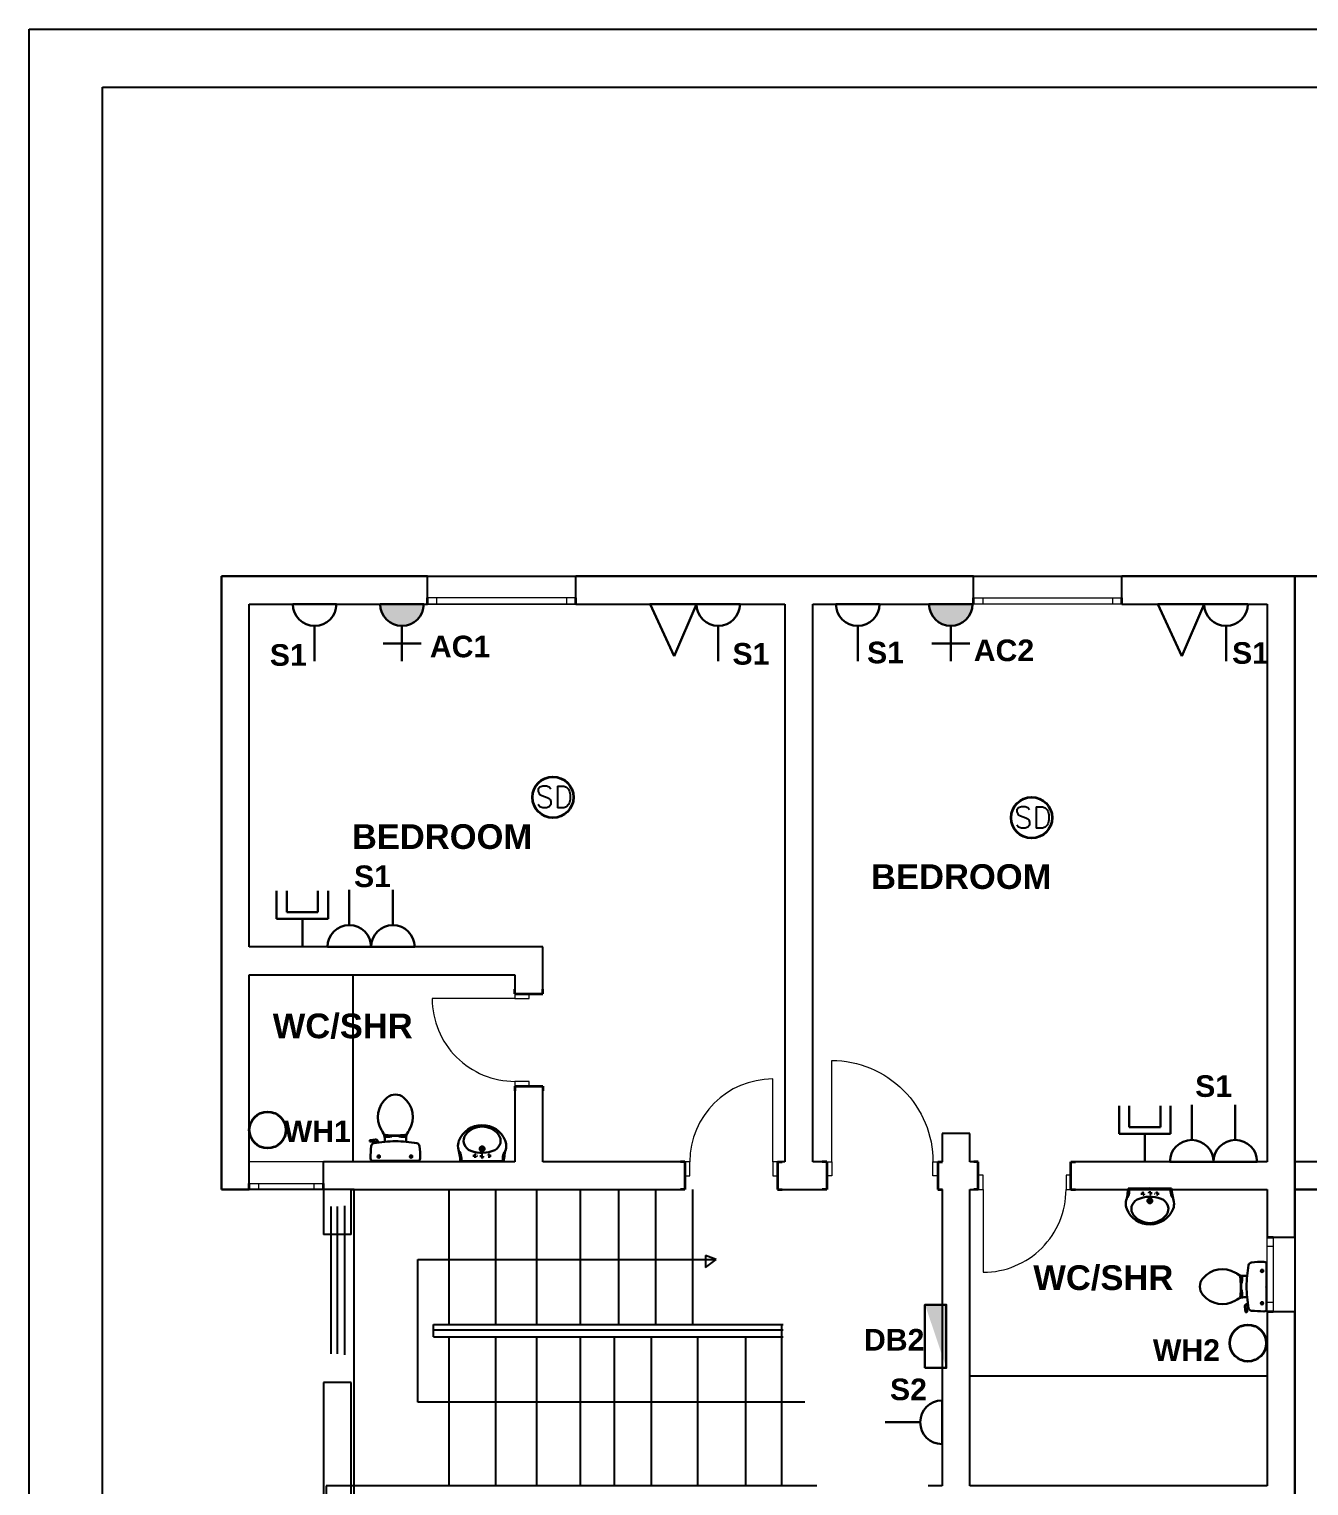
# Model space of a CAD drawing. Header units: inches. Extents: x 23 to 2032867, y 13 to 664695.
# Drawn here: x 330624 to 340981, y 299556 to 311352 of the extents above; entities that cross this region are included whole.
import ezdxf
from ezdxf.enums import TextEntityAlignment as Align

# ---------------------------------------------------------------- set-up
doc = ezdxf.new("R2010")
doc.units = ezdxf.units.IN
doc.header["$MEASUREMENT"] = 0
for name, pattern in [('DASHDOT', [1, 0.5, -0.25, 0, -0.25]), ('DASHED1', [1, 0.3, -0.4, 0.3]), ('Hidden Line', [391.222223, 282.222223, -109])]:
    doc.linetypes.add(name, pattern=pattern)
for name, color, linetype, lineweight, true_color in [('2D Drafting - General_Pen_No__62', 7, 'Continuous', 20, 0xaaaaaa), ('2D Drafting - General_Pen_No__82', 7, 'Continuous', 20, 0xaaaaaa), ('Annotation - Text_Pen_No__86', 7, 'Continuous', 20, 0x5555ff), ('ARCHICAD Doors_Pen_No__23', 7, 'Continuous', 20, 0xff6600), ('ARCHICAD Doors_Pen_No__3', 7, 'Continuous', 18, 0xff6600), ('ARCHICAD Windows_Pen_No__23', 7, 'Continuous', 20, 0xff6600), ('ARCHICAD Windows_Pen_No__3', 7, 'Continuous', 18, 0xff6600), ('Structural - Bearing_Pen_No__89', 7, 'Continuous', 20, 0x71cebe)]:
    doc.layers.add(name, color=color, linetype=linetype, lineweight=lineweight, true_color=true_color)
for name, color, linetype, lineweight in [('ARCHICAD Doors_Pen_No__27', 7, 'Continuous', 35), ('ARCHICAD Windows_Pen_No__27', 7, 'Continuous', 35), ('Building', 8, 'Continuous', 18), ('Structural - Bearing_Pen_No__27', 7, 'Continuous', 35), ('watersupply', 4, 'DASHDOT', 25)]:
    doc.layers.add(name, color=color, linetype=linetype, lineweight=lineweight)
for name, color, linetype in [('E-inst.', 3, 'Continuous'), ('E-installation', 3, 'Continuous'), ('E-power', 1, 'Continuous'), ('LIAB', 8, 'Continuous'), ('PLOTYR', 15, 'Continuous'), ('smoke detector', 6, 'Continuous')]:
    doc.layers.add(name, color=color, linetype=linetype)
doc.styles.add('GENERATED_STYLE_2', font='arialbd.ttf')
doc.styles.add('NEW', font='swisseb.ttf', dxfattribs={"width": 0.75})
doc.styles.add('RomanS', font='romans.shx')

msp = doc.modelspace()

# ---------------------------------------------------------------- hatches: boundary and pattern name
at = {"layer": 'E-power', "linetype": 'Continuous', "lineweight": 30}
h = msp.add_hatch(color=1, dxfattribs=at)
h.dxf.hatch_style = 1
h.paths.add_polyline_path([(333465.241, 306696.26, 0.999795339), (333817.789, 306696.188)])
h = msp.add_hatch(color=1, dxfattribs=at)
h.dxf.hatch_style = 1
h.paths.add_polyline_path([(337906.36, 306696.296, 0.999795339), (338258.909, 306696.224)])
h = msp.add_hatch(color=1, dxfattribs=at)
h.dxf.hatch_style = 1
h.paths.add_polyline_path([(338045.757, 300514.187), (337875.048, 301021.819), (338045.757, 301021.819)])

# ---------------------------------------------------------------- linework, layer by layer
at = {"layer": '2D Drafting - General_Pen_No__62', "color": 8, "linetype": 'Continuous', "lineweight": 25}
for p, q in [((333769.54, 300234.32), (333769.54, 301388.638)), ((333769.54, 301388.638), (336183.449, 301388.638)), ((336183.449, 301388.638), (336098.775, 301422.145)), ((336098.775, 301422.145), (336098.775, 301323.071)), ((336098.775, 301323.071), (336183.449, 301388.638)), ((336902.525, 300234.32), (333769.54, 300234.32))]:
    msp.add_line(p, q, dxfattribs=at)
at = {"layer": '2D Drafting - General_Pen_No__82', "color": 8, "linetype": 'Continuous', "lineweight": 25}
for p, q in [((334023.975, 300866.501), (334023.975, 301955.712)), ((334023.975, 300866.501), (334023.975, 301955.712)), ((334399.879, 300866.501), (334399.879, 301955.712)), ((334399.879, 300866.501), (334399.879, 301955.712)), ((334732.893, 300866.501), (334732.893, 301955.712)), ((334732.893, 300866.501), (334732.893, 301955.712)), ((335085.046, 300866.501), (335085.046, 301955.712)), ((335085.046, 300866.501), (335085.046, 301955.712)), ((335395.566, 300866.501), (335395.566, 301955.712)), ((335395.566, 300866.501), (335395.566, 301955.712)), ((335695.566, 300866.501), (335695.566, 301955.712)), ((335695.566, 300866.501), (335695.566, 301955.712)), ((335995.566, 300866.501), (335995.566, 301955.712)), ((335995.566, 300866.501), (335995.566, 301955.712)), ((333065.71, 301818.663), (333065.71, 300626.09)), ((333065.71, 301818.663), (333065.71, 300626.09)), ((333116.164, 301818.663), (333116.164, 300626.09)), ((333116.164, 301818.663), (333116.164, 300626.09)), ((333177.426, 301824.599), (333177.426, 300617.538)), ((333177.426, 301824.599), (333177.426, 300617.538)), ((333897.831, 300862.95), (336726.48, 300862.95)), ((333897.831, 300762.577), (333897.831, 300862.95)), ((333897.831, 300862.95), (336726.48, 300862.95)), ((333897.831, 300762.577), (333897.831, 300862.95)), ((333897.831, 300818.339), (336725.602, 300818.339)), ((333897.831, 300818.339), (336725.602, 300818.339)), ((336714.2, 300866.501), (336714.2, 299555.858)), ((336714.2, 300866.501), (336714.2, 299555.858)), ((333897.831, 300762.577), (336726.48, 300762.577)), ((333897.831, 300762.577), (336726.48, 300762.577)), ((334023.975, 299555.858), (334023.975, 300766.128)), ((334023.975, 299555.858), (334023.975, 300766.128)), ((334399.879, 299555.858), (334399.879, 300766.128)), ((334399.879, 299555.858), (334399.879, 300766.128)), ((334732.893, 299555.858), (334732.893, 300766.128)), ((334732.893, 299555.858), (334732.893, 300766.128)), ((335085.046, 299555.858), (335085.046, 300766.128)), ((335085.046, 299555.858), (335085.046, 300766.128)), ((335361.891, 299555.858), (335361.891, 300766.128)), ((335361.891, 299555.858), (335361.891, 300766.128)), ((335661.891, 299555.858), (335661.891, 300766.128)), ((335661.891, 299555.858), (335661.891, 300766.128)), ((336035.683, 299555.858), (336035.683, 300766.128)), ((336035.683, 299555.858), (336035.683, 300766.128)), ((336424.466, 299555.858), (336424.466, 300766.128)), ((336424.466, 299555.858), (336424.466, 300766.128))]:
    msp.add_line(p, q, dxfattribs=at)
at = {"layer": 'ARCHICAD Doors_Pen_No__23', "color": 8, "linetype": 'Continuous'}
for p, q in [((334556.065, 303541.4), (334556.065, 303501.4)), ((334671.065, 303541.4), (334556.065, 303541.4)), ((334671.065, 303501.4), (334671.065, 303541.4)), ((334556.065, 303501.4), (334671.065, 303501.4)), ((334671.065, 302831.4), (334556.065, 302831.4)), ((334556.065, 302831.4), (334556.065, 302791.4)), ((334671.065, 302791.4), (334671.065, 302831.4)), ((334556.065, 302791.4), (334671.065, 302791.4)), ((335971.608, 302180.502), (335931.608, 302180.502)), ((335931.608, 302180.502), (335931.608, 302065.502)), ((335971.608, 302065.502), (335971.608, 302180.502)), ((336681.608, 302180.502), (336641.608, 302180.502)), ((336641.608, 302180.502), (336641.608, 302065.502)), ((336681.608, 302065.502), (336681.608, 302180.502)), ((337078.89, 302180.502), (337118.89, 302180.502)), ((337078.89, 302065.502), (337078.89, 302180.502)), ((337118.89, 302180.502), (337118.89, 302065.502)), ((337938.89, 302065.502), (337938.89, 302180.502)), ((337938.89, 302180.502), (337978.89, 302180.502)), ((337978.89, 302180.502), (337978.89, 302065.502)), ((335931.608, 302065.502), (335971.608, 302065.502)), ((336641.608, 302065.502), (336681.608, 302065.502)), ((337118.89, 302065.502), (337078.89, 302065.502)), ((337978.89, 302065.502), (337938.89, 302065.502)), ((338345.647, 302070.502), (338305.647, 302070.502)), ((338305.647, 302070.502), (338305.647, 301955.502)), ((338345.647, 301955.502), (338345.647, 302070.502)), ((339055.647, 302070.502), (339015.647, 302070.502)), ((339015.647, 302070.502), (339015.647, 301955.502)), ((339055.647, 301955.502), (339055.647, 302070.502)), ((338305.647, 301955.502), (338345.647, 301955.502)), ((339015.647, 301955.502), (339055.647, 301955.502))]:
    msp.add_line(p, q, dxfattribs=at)
at = {"layer": 'ARCHICAD Doors_Pen_No__27', "color": 8, "linetype": 'Continuous'}
for p, q in [((334556.065, 303541.4), (334556.065, 303578.4)), ((334556.065, 303541.4), (334671.065, 303541.4)), ((334671.065, 303541.4), (334781.065, 303541.4)), ((334781.065, 303541.4), (334781.065, 303578.4)), ((334556.065, 302791.4), (334671.065, 302791.4)), ((334556.065, 302791.4), (334556.065, 302754.4)), ((334671.065, 302791.4), (334781.065, 302791.4)), ((334781.065, 302791.4), (334781.065, 302754.4)), ((335931.608, 302180.502), (335894.608, 302180.502)), ((335931.608, 302180.502), (335931.608, 302065.502)), ((336681.608, 302180.502), (336681.608, 302065.502)), ((336681.608, 302180.502), (336718.608, 302180.502)), ((337078.89, 302180.502), (337041.89, 302180.502)), ((337078.89, 302180.502), (337078.89, 302065.502)), ((337978.89, 302180.502), (337978.89, 302065.502)), ((337978.89, 302180.502), (338015.89, 302180.502)), ((338305.647, 302180.502), (338268.647, 302180.502)), ((338305.647, 302070.502), (338305.647, 302180.502)), ((339055.647, 302070.502), (339055.647, 302180.502)), ((339055.647, 302180.502), (339092.647, 302180.502)), ((335931.608, 302065.502), (335931.608, 301955.502)), ((336681.608, 302065.502), (336681.608, 301955.502)), ((337078.89, 302065.502), (337078.89, 301955.502)), ((337978.89, 302065.502), (337978.89, 301955.502)), ((338305.647, 301955.502), (338305.647, 302070.502)), ((339055.647, 301955.502), (339055.647, 302070.502)), ((335931.608, 301955.502), (335894.608, 301955.502)), ((336681.608, 301955.502), (336718.608, 301955.502)), ((337078.89, 301955.502), (337041.89, 301955.502)), ((337978.89, 301955.502), (338015.89, 301955.502)), ((338305.647, 301955.502), (338268.647, 301955.502)), ((339055.647, 301955.502), (339092.647, 301955.502))]:
    msp.add_line(p, q, dxfattribs=at)
at = {"layer": 'ARCHICAD Doors_Pen_No__3', "color": 8, "linetype": 'Continuous'}
for p, q in [((334556.065, 303501.4), (333886.065, 303501.4)), ((337118.89, 302180.502), (337118.89, 303000.502)), ((336641.608, 302180.502), (336641.608, 302850.502)), ((338345.647, 301955.502), (338345.647, 301285.502))]:
    msp.add_line(p, q, dxfattribs=at)
for centre, major_axis, start_param, end_param in [((334556.065, 303501.4), (473.762, 473.762), 2.35619449, 3.926990817), ((336641.608, 302180.502), (-473.762, 473.762), -0.785398163, 0.785398163), ((338345.647, 301955.502), (-473.762, 473.762), 2.35619449, 3.926990817)]:
    msp.add_ellipse(centre, major_axis=major_axis, ratio=1, start_param=start_param, end_param=end_param, dxfattribs=at)
at = {"layer": 'ARCHICAD Doors_Pen_No__3', "color": 8, "linetype": 'Continuous', "extrusion": (0, 0, -1)}
msp.add_ellipse((337118.89, 302180.502), major_axis=(-579.828, 579.828), ratio=1, start_param=0.785398163, end_param=2.35619449, dxfattribs=at)
at = {"layer": 'ARCHICAD Windows_Pen_No__23', "color": 8, "linetype": 'Continuous'}
for p, q in [((333923.047, 306746.26), (333848.047, 306746.26)), ((333848.047, 306696.26), (333923.047, 306696.26)), ((333923.047, 306696.26), (333923.047, 306746.26)), ((335048.047, 306746.26), (334973.047, 306746.26)), ((334973.047, 306746.26), (334973.047, 306696.26)), ((334973.047, 306696.26), (335048.047, 306696.26)), ((338268.009, 306746.26), (338343.009, 306746.26)), ((338343.009, 306696.26), (338268.009, 306696.26)), ((338343.009, 306746.26), (338343.009, 306696.26)), ((339393.009, 306696.26), (339393.009, 306746.26)), ((339393.009, 306746.26), (339468.009, 306746.26)), ((339468.009, 306696.26), (339393.009, 306696.26)), ((332406.079, 302005.502), (332481.079, 302005.502)), ((332481.079, 302005.502), (332481.079, 301955.502)), ((332931.079, 301955.502), (332931.079, 302005.502)), ((332931.079, 302005.502), (333006.079, 302005.502)), ((332481.079, 301955.502), (332406.079, 301955.502)), ((333006.079, 301955.502), (332931.079, 301955.502)), ((340643.097, 301493.734), (340643.097, 301568.734)), ((340693.097, 301568.734), (340693.097, 301493.734)), ((340693.097, 301493.734), (340643.097, 301493.734)), ((340643.097, 300968.734), (340643.097, 301043.734)), ((340643.097, 301043.734), (340693.097, 301043.734)), ((340693.097, 301043.734), (340693.097, 300968.734))]:
    msp.add_line(p, q, dxfattribs=at)
at = {"layer": 'ARCHICAD Windows_Pen_No__27', "color": 8, "linetype": 'Continuous'}
for p, q in [((333848.047, 306696.26), (333848.047, 306746.26)), ((335048.047, 306696.26), (335048.047, 306746.26)), ((338268.009, 306696.26), (338268.009, 306746.26)), ((339468.009, 306696.26), (339468.009, 306746.26)), ((332406.079, 301955.502), (332406.079, 302005.502)), ((333006.079, 301955.502), (333006.079, 302005.502)), ((340643.097, 301568.734), (340693.097, 301568.734)), ((340643.097, 300968.734), (340693.097, 300968.734))]:
    msp.add_line(p, q, dxfattribs=at)
at = {"layer": 'ARCHICAD Windows_Pen_No__3', "color": 8, "linetype": 'Continuous'}
for p, q in [((335048.047, 306921.26), (333848.047, 306921.26)), ((339468.009, 306921.26), (338268.009, 306921.26)), ((335048.047, 306696.26), (333848.047, 306696.26)), ((334973.047, 306746.26), (333923.047, 306746.26)), ((333923.047, 306696.26), (334973.047, 306696.26)), ((339468.009, 306696.26), (338268.009, 306696.26)), ((338343.009, 306746.26), (339393.009, 306746.26)), ((339393.009, 306696.26), (338343.009, 306696.26)), ((333006.079, 302180.502), (332406.079, 302180.502)), ((332481.079, 302005.502), (332931.079, 302005.502)), ((333006.079, 301955.502), (332406.079, 301955.502)), ((332931.079, 301955.502), (332481.079, 301955.502)), ((340643.097, 300968.734), (340643.097, 301568.734)), ((340868.097, 300968.734), (340868.097, 301568.734)), ((340693.097, 301493.734), (340693.097, 301043.734))]:
    msp.add_line(p, q, dxfattribs=at)
at = {"layer": 'Building', "color": 8, "linetype": 'Continuous'}
for p, q in [((333660.492, 306696.224), (333735.492, 306696.224)), ((338101.611, 306696.26), (338176.611, 306696.26))]:
    msp.add_line(p, q, dxfattribs=at)
at = {"layer": 'Building', "linetype": 'Continuous', "lineweight": 30, "ltscale": 1000}
for p, q in [((333381.958, 302345.551), (333380.581, 302350.437)), ((333383.757, 302355.347), (333424.159, 302361.369)), ((333415.303, 302346.432), (333386.198, 302342.743)), ((333423.908, 302340.307), (333425.584, 302332.343)), ((333446.581, 302344.585), (333424.095, 302339.416)), ((333448.983, 302336.168), (333445.764, 302347.447)), ((333501.706, 302366.359), (333501.706, 302342.575)), ((333509.48, 302396.868), (333509.48, 302381.704)), ((333509.48, 302381.704), (333543.564, 302381.704)), ((333535.772, 302381.704), (333535.772, 302394.727)), ((333543.564, 302381.704), (333543.564, 302394.278)), ((333543.564, 302385.832), (333560.566, 302385.832)), ((333615.653, 302389.571), (333560.566, 302389.571)), ((333560.566, 302385.832), (333560.566, 302389.571)), ((333615.653, 302385.832), (333615.653, 302389.571)), ((333632.655, 302385.832), (333615.653, 302385.832)), ((333632.655, 302381.704), (333632.655, 302395.134)), ((333666.739, 302381.704), (333632.655, 302381.704)), ((333640.448, 302381.704), (333640.448, 302395.734)), ((333666.739, 302398.387), (333666.739, 302381.704)), ((333674.513, 302342.575), (333674.513, 302366.359)), ((333394.719, 302186.835), (333781.5, 302186.835)), ((334114.057, 302185.062), (334465.83, 302185.062)), ((334114.057, 302185.062, -1683.122), (334465.83, 302185.062, -1683.122)), ((334124.171, 302185.062), (334122.295, 302207.409)), ((334124.171, 302185.062, -1683.122), (334122.295, 302207.409, -1683.122)), ((334455.716, 302185.062), (334457.591, 302207.409)), ((334455.716, 302185.062, -1683.122), (334457.591, 302207.409, -1683.122)), ((339870.115, 301964.344), (339518.342, 301964.344)), ((339870.115, 301964.344, -1683.122), (339518.342, 301964.344, -1683.122)), ((339528.456, 301964.344), (339526.58, 301941.997)), ((339528.456, 301964.344, -1683.122), (339526.58, 301941.997, -1683.122)), ((339860.001, 301964.344), (339861.876, 301941.997)), ((339860.001, 301964.344, -1683.122), (339861.876, 301941.997, -1683.122)), ((340636.764, 300976.058), (340636.764, 301362.838)), ((340425.212, 301248.078), (340441.895, 301248.078)), ((340441.895, 301221.786), (340427.865, 301221.786)), ((340441.895, 301213.994), (340428.464, 301213.994)), ((340437.767, 301196.992), (340434.027, 301196.992)), ((340434.027, 301196.992), (340434.027, 301141.905)), ((340437.767, 301213.994), (340437.767, 301196.992)), ((340441.895, 301248.078), (340441.895, 301213.994)), ((340481.024, 301255.852), (340457.24, 301255.852)), ((340426.73, 301090.818), (340441.895, 301090.818)), ((340441.895, 301117.111), (340428.872, 301117.111)), ((340441.895, 301124.903), (340429.321, 301124.903)), ((340437.767, 301141.905), (340434.027, 301141.905)), ((340437.767, 301124.903), (340437.767, 301141.905)), ((340441.895, 301090.818), (340441.895, 301124.903)), ((340457.24, 301083.045), (340481.024, 301083.045)), ((340468.252, 300965.095), (340462.23, 301005.498)), ((340478.047, 300963.297), (340473.162, 300961.92)), ((340487.431, 301030.321), (340476.151, 301027.102)), ((340477.167, 300996.641), (340480.856, 300967.537)), ((340479.014, 301027.919), (340484.183, 301005.434)), ((340483.292, 301005.246), (340491.256, 301006.923))]:
    msp.add_line(p, q, dxfattribs=at)
at = {"layer": 'Building', "linetype": 'Continuous', "lineweight": 30, "ltscale": 50}
for p, q in [((333437.432, 302221.9), (333469.176, 302221.9)), ((333453.304, 302237.772), (333453.304, 302206.028)), ((333699.114, 302221.9), (333731.132, 302221.9)), ((333715.123, 302237.909), (333715.123, 302205.891)), ((334316.292, 302285.944), (334263.594, 302285.944)), ((334316.292, 302285.944, -1683.122), (334263.594, 302285.944, -1683.122)), ((334289.943, 302258.679), (334289.943, 302312.88)), ((334289.943, 302258.679, -1683.122), (334289.943, 302312.88, -1683.122)), ((339667.879, 301863.462), (339720.577, 301863.462)), ((339667.879, 301863.462, -1683.122), (339720.577, 301863.462, -1683.122)), ((339694.228, 301890.726), (339694.228, 301836.526)), ((339694.228, 301890.726, -1683.122), (339694.228, 301836.526, -1683.122)), ((340585.69, 301296.462), (340617.708, 301296.462)), ((340601.699, 301280.452), (340601.699, 301312.471)), ((340585.827, 301034.643), (340617.57, 301034.643)), ((340601.699, 301018.771), (340601.699, 301050.514))]:
    msp.add_line(p, q, dxfattribs=at)
at = {"layer": 'Building', "linetype": 'DASHED1', "lineweight": 30, "ltscale": 50}
for p, q in [((334216.149, 302228.747), (334251.529, 302228.747)), ((334216.149, 302228.747, -1683.122), (334251.529, 302228.747, -1683.122)), ((334233.839, 302211.704), (334233.839, 302246.629)), ((334233.839, 302211.704, -1683.122), (334233.839, 302246.629, -1683.122)), ((334272.253, 302224.335), (334307.633, 302224.335)), ((334272.253, 302224.335, -1683.122), (334307.633, 302224.335, -1683.122)), ((334289.943, 302207.292), (334289.943, 302242.216)), ((334289.943, 302207.292, -1683.122), (334289.943, 302242.216, -1683.122)), ((334363.738, 302228.747), (334328.357, 302228.747)), ((334363.738, 302228.747, -1683.122), (334328.357, 302228.747, -1683.122)), ((334346.047, 302211.704), (334346.047, 302246.629)), ((334346.047, 302211.704, -1683.122), (334346.047, 302246.629, -1683.122)), ((339620.434, 301920.659), (339655.814, 301920.659)), ((339620.434, 301920.659, -1683.122), (339655.814, 301920.659, -1683.122)), ((339638.124, 301937.701), (339638.124, 301902.777)), ((339638.124, 301937.701, -1683.122), (339638.124, 301902.777, -1683.122)), ((339711.918, 301925.071), (339676.538, 301925.071)), ((339711.918, 301925.071, -1683.122), (339676.538, 301925.071, -1683.122)), ((339694.228, 301942.114), (339694.228, 301907.189)), ((339694.228, 301942.114, -1683.122), (339694.228, 301907.189, -1683.122)), ((339768.022, 301920.659), (339732.642, 301920.659)), ((339768.022, 301920.659, -1683.122), (339732.642, 301920.659, -1683.122)), ((339750.332, 301937.701), (339750.332, 301902.777)), ((339750.332, 301937.701, -1683.122), (339750.332, 301902.777, -1683.122))]:
    msp.add_line(p, q, dxfattribs=at)
at = {"layer": 'Building', "linetype": 'Continuous', "ltscale": 200}
for p, q in [((333594.443, 302180.502), (333581.776, 302193.169)), ((333581.776, 302193.169), (333581.776, 302180.502)), ((333581.776, 302180.502), (333594.443, 302193.169)), ((333594.443, 302193.169), (333594.443, 302180.502)), ((340630.43, 301175.782), (340643.097, 301175.782)), ((340643.097, 301175.782), (340630.43, 301163.115)), ((340643.097, 301163.115), (340630.43, 301175.782)), ((340630.43, 301163.115), (340643.097, 301163.115))]:
    msp.add_line(p, q, dxfattribs=at)
at = {"layer": 'Building', "linetype": 'Continuous', "lineweight": 30, "ltscale": 200}
for p, q in [((334294.504, 302180.502), (334285.383, 302189.622)), ((334285.383, 302189.622), (334285.383, 302180.502)), ((334285.383, 302180.502), (334294.504, 302189.622)), ((334294.504, 302180.502, -1683.122), (334285.383, 302189.622, -1683.122)), ((334285.383, 302189.622, -1683.122), (334285.383, 302180.502, -1683.122)), ((334285.383, 302180.502, -1683.122), (334294.504, 302189.622, -1683.122)), ((334294.504, 302189.622), (334294.504, 302180.502)), ((334294.504, 302189.622, -1683.122), (334294.504, 302180.502, -1683.122)), ((339689.668, 301959.784), (339689.668, 301968.904)), ((339689.668, 301968.904), (339698.788, 301959.784)), ((339698.788, 301968.904), (339689.668, 301959.784)), ((339689.668, 301959.784, -1683.122), (339689.668, 301968.904, -1683.122)), ((339689.668, 301968.904, -1683.122), (339698.788, 301959.784, -1683.122)), ((339698.788, 301968.904, -1683.122), (339689.668, 301959.784, -1683.122)), ((339698.788, 301959.784), (339698.788, 301968.904)), ((339698.788, 301959.784, -1683.122), (339698.788, 301968.904, -1683.122))]:
    msp.add_line(p, q, dxfattribs=at)
at = {"layer": 'Building', "linetype": 'Continuous', "lineweight": 30, "ltscale": 50}
for centre in [(333453.304, 302221.9), (333715.123, 302221.9), (340601.699, 301296.462), (340601.699, 301034.643)]:
    msp.add_circle(centre, 9.351, dxfattribs=at)
at = {"layer": 'Building', "linetype": 'DASHED1', "lineweight": 30, "ltscale": 50}
for centre in [(334233.839, 302228.747), (334233.839, 302228.747, -1683.122), (334289.943, 302224.335), (334289.943, 302224.335, -1683.122), (334346.047, 302228.747), (334346.047, 302228.747, -1683.122), (339638.124, 301920.659), (339638.124, 301920.659, -1683.122), (339694.228, 301925.071), (339694.228, 301925.071, -1683.122), (339750.332, 301920.659), (339750.332, 301920.659, -1683.122)]:
    msp.add_circle(centre, 9.504, dxfattribs=at)
at = {"layer": 'Building', "linetype": 'Continuous', "lineweight": 30, "ltscale": 1000}
for centre, radius in [((334289.943, 302285.944), 18.608), ((334289.943, 302285.944, -1683.122), 18.608), ((334289.943, 302285.944), 10.99), ((334289.943, 302285.944, -1683.122), 10.99), ((339694.228, 301863.462), 18.608), ((339694.228, 301863.462, -1683.122), 18.608), ((339694.228, 301863.462), 10.99), ((339694.228, 301863.462, -1683.122), 10.99)]:
    msp.add_circle(centre, radius, dxfattribs=at)
for centre, radius, start, end in [((333650.809, 302542.209), 204.567, 129.1208282, 211.0923054), ((333588.11, 302619.304), 105.195, 50.8791806, 129.1208282), ((333525.41, 302542.209), 204.567, 328.9077103, 50.8791806), ((334289.948, 302273.816), 203.147, 22.4424723, 158.1531127), ((334289.948, 302273.816, -1683.122), 203.147, 22.4424723, 158.1531127), ((334289.943, 302296.934), 168.347, 38.53754, 141.4625075), ((334289.943, 302296.934, -1683.122), 168.347, 38.53754, 141.4625075), ((333384.331, 302351.494), 3.896, 98.4778948, 195.7397884), ((333385.708, 302346.608), 3.896, 195.7397884, 277.2238087), ((333588.11, 301411.508), 935.068, 95.3019114, 100.7270761), ((333416.283, 302338.702), 7.792, 11.8886154, 97.22379), ((333427.031, 302342.102), 19.481, 15.9271971, 98.4778948), ((333775.906, 302617.65), 350.65, 211.0923054, 213.8429316), ((333401.14, 302366.359), 100.566, 0.0000019, 33.8429404), ((333511.086, 302412.37), 15.584, 217.7817379, 264.3005444), ((333587.93, 301413.448), 933.119, 84.6980974, 95.3019114), ((333581.186, 303114.743), 721.447, 264.3005444, 276.9358206), ((333666.424, 302414.046), 15.584, 276.9358105, 322.5800182), ((333775.079, 302366.359), 100.566, 146.1570684, 180), ((333588.11, 301411.508), 935.068, 79.2903908, 84.6980974), ((333400.314, 302617.65), 350.65, 326.1570702, 328.9077103), ((334198.176, 302311.622), 103.901, 157.5093438, 189.5474663), ((334198.176, 302311.622, -1683.122), 103.901, 157.5093438, 189.5474663), ((334215.682, 302301.053), 124.156, 155.8931025, 156.0931451), ((334215.682, 302301.053, -1683.122), 124.156, 155.8931025, 156.0931451), ((334223.875, 302349.967), 83.628, 141.6817737, 253.2461383), ((334223.875, 302349.967, -1683.122), 83.628, 141.6817737, 253.2461383), ((334356.967, 302350.319), 82.661, 295.2174734, 38.537704), ((334356.967, 302350.319, -1683.122), 82.661, 295.2174734, 38.537704), ((334381.71, 302311.622), 103.901, 350.4525984, 22.4906661), ((334381.71, 302311.622, -1683.122), 103.901, 350.4525984, 22.4906661), ((334283.578, 302208.364), 896.106, 173.6508475, 180), ((333418.926, 302304.574), 26.118, 100.7270761, 173.6508475), ((333756.951, 302304.256), 26.494, 6.330877, 79.2903908), ((332892.641, 302208.364), 896.106, 0.0000019, 6.330877), ((333531.807, 302143.575), 583.726, 4.075602, 14.9730049), ((333531.807, 302143.575, -1683.122), 583.726, 4.075602, 14.9730049), ((334018.394, 302207.409), 103.901, 0.0000006, 30.0992783), ((334018.394, 302207.409, -1683.122), 103.901, 0.0000006, 30.0992783), ((334289.59, 302490.294), 238.006, 247.8276538, 295.5349405), ((334289.59, 302490.294, -1683.122), 238.006, 247.8276538, 295.5349405), ((334561.493, 302207.409), 103.901, 149.9007316, 180.0000094), ((334561.493, 302207.409, -1683.122), 103.901, 149.9007316, 180.0000094), ((335048.079, 302143.575), 583.726, 165.0270052, 175.9244355), ((335048.079, 302143.575, -1683.122), 583.726, 165.0270052, 175.9244355), ((333421.285, 302207.763), 33.819, 178.9808265, 218.2302081), ((333754.934, 302207.763), 33.819, 321.7697938, 1.0191617), ((338936.092, 302005.831), 583.726, 345.0270052, 355.9244355), ((338936.092, 302005.831, -1683.122), 583.726, 345.0270052, 355.9244355), ((339422.679, 301941.997), 103.901, 329.9007316, 0.0000094), ((339422.679, 301941.997, -1683.122), 103.901, 329.9007316, 0.0000094), ((339627.204, 301799.087), 82.661, 115.2174734, 218.537704), ((339627.204, 301799.087, -1683.122), 82.661, 115.2174734, 218.537704), ((339694.581, 301659.111), 238.006, 67.8276538, 115.5349405), ((339694.581, 301659.111, -1683.122), 238.006, 67.8276538, 115.5349405), ((339760.297, 301799.439), 83.628, 321.6817737, 73.2461383), ((339760.297, 301799.439, -1683.122), 83.628, 321.6817737, 73.2461383), ((339965.777, 301941.997), 103.901, 180.0000006, 210.0992783), ((339965.777, 301941.997, -1683.122), 103.901, 180.0000006, 210.0992783), ((340452.365, 302005.831), 583.726, 184.075602, 194.9730049), ((340452.365, 302005.831, -1683.122), 583.726, 184.075602, 194.9730049), ((339602.461, 301837.784), 103.901, 170.4525984, 202.4906661), ((339602.461, 301837.784, -1683.122), 103.901, 170.4525984, 202.4906661), ((339694.223, 301875.59), 203.147, 202.4424723, 338.1531127), ((339694.223, 301875.59, -1683.122), 203.147, 202.4424723, 338.1531127), ((339694.228, 301852.472), 168.347, 218.53754, 321.4625075), ((339694.228, 301852.472, -1683.122), 168.347, 218.53754, 321.4625075), ((339768.49, 301848.352), 124.156, 335.8931025, 336.0931451), ((339768.49, 301848.352, -1683.122), 124.156, 335.8931025, 336.0931451), ((339785.995, 301837.784), 103.901, 337.5093438, 9.5474663), ((339785.995, 301837.784, -1683.122), 103.901, 337.5093438, 9.5474663), ((340281.389, 301106.749), 204.567, 58.9077103, 140.8791806), ((340205.949, 300981.652), 350.65, 56.1570702, 58.9077103), ((340457.24, 301356.418), 100.566, 236.1570684, 270), ((341412.091, 301169.448), 935.068, 169.2903908, 174.6980974), ((340519.342, 301338.289), 26.494, 96.330877, 169.2903908), ((340615.234, 300473.98), 896.106, 90.0000019, 96.330877), ((340615.836, 301336.273), 33.819, 51.7697938, 91.0191617), ((340204.295, 301169.448), 105.195, 140.8791806, 219.1208282), ((340409.553, 301247.763), 15.584, 6.9358105, 52.5800181), ((339708.856, 301162.524), 721.447, 354.3005444, 6.9358206), ((341410.151, 301169.268), 933.119, 174.6980974, 185.3019114), ((340281.389, 301232.148), 204.567, 219.1208282, 301.0923054), ((340205.949, 301357.244), 350.65, 301.0923054, 303.8429316), ((340457.24, 300982.479), 100.566, 90.0000019, 123.8429404), ((340411.229, 301092.425), 15.584, 307.7817379, 354.3005444), ((341412.091, 301169.448), 935.068, 185.3019114, 190.7270761), ((340481.497, 301008.37), 19.481, 105.9271971, 188.4778948), ((340472.105, 300965.67), 3.896, 188.4778948, 285.7397884), ((340484.897, 300997.621), 7.792, 101.8886154, 187.22379), ((340476.991, 300967.047), 3.896, 285.7397884, 7.2238087), ((340519.025, 301000.265), 26.118, 190.7270761, 263.6508475), ((340615.235, 301864.917), 896.106, 263.6508475, 270), ((340615.836, 301002.624), 33.819, 268.9808265, 308.2302081)]:
    msp.add_arc(centre, radius, start, end, dxfattribs=at)
at = {"layer": 'E-inst.', "lineweight": 35}
for centre in [(334863.271, 305131.979), (338736.754, 304966.274)]:
    msp.add_circle(centre, 166.059, dxfattribs=at)
at = {"layer": 'E-installation', "color": 5, "linetype": 'Continuous', "lineweight": 30, "ltscale": 250}
for p, q in [((336024.571, 306696.26), (335648.597, 306696.26)), ((335844.476, 306273.532), (335649.158, 306696.26)), ((335844.476, 306273.532), (336024.571, 306696.26)), ((340133.697, 306696.26), (339757.722, 306696.26)), ((339953.601, 306273.532), (339758.283, 306696.26)), ((339953.601, 306273.532), (340133.697, 306696.26))]:
    msp.add_line(p, q, dxfattribs=at)
at = {"layer": 'E-power', "color": 1, "linetype": 'Continuous', "lineweight": 30}
for p, q in [((333110.66, 306696.26), (332758.111, 306696.26)), ((333817.789, 306696.188), (333465.241, 306696.26)), ((336377.12, 306696.26), (336024.571, 306696.26)), ((337505.454, 306696.26), (337152.905, 306696.26)), ((338258.909, 306696.224), (337906.36, 306696.296)), ((340486.246, 306696.26), (340133.697, 306696.26)), ((332934.555, 306519.986), (332934.555, 306234.887)), ((333641.443, 306519.986), (333641.326, 306234.887)), ((336201.016, 306519.986), (336201.016, 306234.887)), ((337329.349, 306519.986), (337329.349, 306234.887)), ((338082.562, 306520.022), (338082.445, 306234.923)), ((340310.141, 306519.986), (340310.141, 306234.887)), ((333641.384, 306377.436), (333489.105, 306377.499)), ((333641.384, 306377.436), (333797.19, 306377.373)), ((338082.504, 306377.472), (337930.224, 306377.535)), ((338082.504, 306377.472), (338238.309, 306377.409)), ((332626.96, 304146.67), (332626.96, 304373.046)), ((333044.547, 304146.67), (333044.547, 304373.046)), ((333215.318, 304096.568), (333215.318, 304381.667)), ((333568.036, 304096.568), (333568.036, 304381.667)), ((332835.754, 304146.67), (332626.96, 304146.67)), ((332835.754, 304146.67), (332835.754, 303920.294)), ((332835.754, 304146.67), (333044.547, 304146.67)), ((333039.213, 303920.294), (333391.762, 303920.294)), ((333391.932, 303920.294), (333744.481, 303920.294)), ((339444.371, 302406.878), (339444.371, 302633.254)), ((339861.959, 302406.878), (339861.959, 302633.254)), ((340032.729, 302356.776), (340032.729, 302641.874)), ((340385.448, 302356.776), (340385.448, 302641.874)), ((339653.165, 302406.878), (339444.371, 302406.878)), ((339653.165, 302406.878), (339653.165, 302180.502)), ((339653.165, 302406.878), (339861.959, 302406.878)), ((339856.625, 302180.502), (340209.174, 302180.502)), ((340209.344, 302180.502), (340561.893, 302180.502)), ((338011.989, 299894.384), (338011.989, 300246.933)), ((337835.714, 300070.489), (337550.616, 300070.489))]:
    msp.add_line(p, q, dxfattribs=at)
at = {"layer": 'E-power', "color": 5, "linetype": 'Continuous', "lineweight": 30}
for p, q in [((332710.143, 304200.487), (332710.143, 304373.046)), ((332961.364, 304200.487), (332961.364, 304373.046)), ((332835.754, 304200.487), (332710.143, 304200.487)), ((332835.754, 304200.487), (332961.364, 304200.487)), ((339527.555, 302460.695), (339527.555, 302633.254)), ((339778.776, 302460.695), (339778.776, 302633.254)), ((339653.165, 302460.695), (339527.555, 302460.695)), ((339653.165, 302460.695), (339778.776, 302460.695))]:
    msp.add_line(p, q, dxfattribs=at)
at = {"layer": 'E-power', "color": 1, "linetype": 'Continuous', "lineweight": 30}
msp.add_lwpolyline([(337874.165, 300511.454), (337874.165, 301021.819), (338045.757, 301021.819), (338045.757, 300511.454)], close=True, dxfattribs=at)
for centre, start, end in [((332934.555, 306696.26), 180, 0), ((333641.515, 306696.26), 179.9765451, 359.9765451), ((336201.016, 306696.26), 180, 0), ((337329.349, 306696.26), 180, 0), ((338082.634, 306696.296), 179.9765451, 359.9765451), ((340310.141, 306696.26), 180, 0), ((333215.318, 303920.294), 0, 180), ((333568.036, 303920.294), 0, 180), ((340032.729, 302180.502), 0, 180), ((340385.448, 302180.502), 0, 180), ((338011.989, 300070.489), 90, 270)]:
    msp.add_arc(centre, 176.274, start, end, dxfattribs=at)
at = {"layer": 'LIAB', "color": 7, "linetype": 'Continuous', "ltscale": 256.031999}
for p, q in [((331217.299, 310882.408), (368647.414, 310882.408)), ((331217.299, 284876.453), (331217.299, 310882.408))]:
    msp.add_line(p, q, dxfattribs=at)
at = {"layer": 'PLOTYR', "color": 1, "linetype": 'Continuous', "ltscale": 250}
for p, q in [((330624.266, 311351.83), (369116.836, 311351.83)), ((330624.266, 284407.031), (330624.266, 311351.83))]:
    msp.add_line(p, q, dxfattribs=at)
at = {"layer": 'Structural - Bearing_Pen_No__27', "color": 8, "linetype": 'Continuous', "lineweight": 25}
for p, q in [((332181.079, 306921.26), (332181.079, 301955.502)), ((332406.079, 306921.26), (332181.079, 306921.26)), ((333848.047, 306921.26), (332406.079, 306921.26)), ((333848.047, 306746.26), (333848.047, 306921.26)), ((335048.047, 306746.26), (335048.047, 306921.26)), ((338268.009, 306921.26), (335048.047, 306921.26)), ((338268.009, 306746.26), (338268.009, 306921.26)), ((339468.009, 306746.26), (339468.009, 306921.26)), ((340643.097, 306921.26), (339468.009, 306921.26)), ((340868.097, 306921.26), (340643.097, 306921.26)), ((341093.097, 306921.26), (340868.097, 306921.26)), ((332406.079, 303920.294), (332406.079, 306696.26)), ((332406.079, 306696.26), (333848.047, 306696.26)), ((333848.047, 306696.26), (333848.047, 306746.26)), ((335048.047, 306696.26), (335048.047, 306746.26)), ((335048.047, 306696.26), (336740.347, 306696.26)), ((336740.347, 306696.26), (336740.347, 302180.502)), ((336965.347, 302180.502), (336965.347, 306696.26)), ((336965.347, 306696.26), (338268.009, 306696.26)), ((338268.009, 306696.26), (338268.009, 306746.26)), ((339468.009, 306696.26), (339468.009, 306746.26)), ((339468.009, 306696.26), (340643.097, 306696.26)), ((340643.097, 306696.26), (340643.097, 302180.502)), ((340868.097, 303920.294), (340868.097, 306696.26)), ((340868.097, 306696.26), (340868.097, 302180.502)), ((334781.065, 303920.294), (332406.079, 303920.294)), ((334781.065, 303541.4), (334781.065, 303920.294)), ((332406.079, 303695.294), (334556.065, 303695.294)), ((332406.079, 302180.502), (332406.079, 303695.294)), ((333244.976, 303695.294), (333244.976, 302180.502)), ((334556.065, 303695.294), (334556.065, 303541.4)), ((340868.097, 302180.502), (340868.097, 303695.294)), ((334556.065, 303541.4), (334556.065, 303578.4)), ((334556.065, 303541.4), (334671.065, 303541.4)), ((334671.065, 303541.4), (334781.065, 303541.4)), ((334781.065, 303541.4), (334781.065, 303578.4)), ((334556.065, 302791.4), (334556.065, 302754.4)), ((334556.065, 302791.4), (334671.065, 302791.4)), ((334556.065, 302791.4), (334556.065, 302180.502)), ((334671.065, 302791.4), (334781.065, 302791.4)), ((334781.065, 302791.4), (334781.065, 302754.4)), ((334781.065, 302180.502), (334781.065, 302791.4)), ((338236.989, 302408.932), (338011.989, 302408.932)), ((338011.989, 302408.932), (338011.989, 302180.502)), ((338236.989, 302180.502), (338236.989, 302408.932)), ((332406.079, 302005.502), (332406.079, 302180.502)), ((333006.079, 302005.502), (333006.079, 302180.502)), ((333231.079, 302180.502), (333006.079, 302180.502)), ((334556.065, 302180.502), (333231.079, 302180.502)), ((335931.608, 302180.502), (334781.065, 302180.502)), ((335931.608, 302180.502), (335894.608, 302180.502)), ((335931.608, 302180.502), (335931.608, 302065.502)), ((336681.608, 302180.502), (336718.608, 302180.502)), ((336681.608, 302180.502), (336681.608, 302065.502)), ((336740.347, 302180.502), (336681.608, 302180.502)), ((337078.89, 302180.502), (336965.347, 302180.502)), ((337078.89, 302180.502), (337041.89, 302180.502)), ((337078.89, 302180.502), (337078.89, 302065.502)), ((337978.89, 302180.502), (338015.89, 302180.502)), ((337978.89, 302180.502), (337978.89, 302065.502)), ((338011.989, 302180.502), (337978.89, 302180.502)), ((338305.647, 302180.502), (338236.989, 302180.502)), ((338305.647, 302180.502), (338268.647, 302180.502)), ((338305.647, 302070.502), (338305.647, 302180.502)), ((339055.647, 302180.502), (339092.647, 302180.502)), ((339055.647, 302070.502), (339055.647, 302180.502)), ((340643.097, 302180.502), (339055.647, 302180.502)), ((341093.097, 302180.502), (340868.097, 302180.502)), ((332406.079, 301955.502), (332406.079, 302005.502)), ((333006.079, 301955.502), (333006.079, 302005.502)), ((335931.608, 302065.502), (335931.608, 301955.502)), ((336681.608, 302065.502), (336681.608, 301955.502)), ((337078.89, 302065.502), (337078.89, 301955.502)), ((337978.89, 302065.502), (337978.89, 301955.502)), ((338305.647, 301955.502), (338305.647, 302070.502)), ((339055.647, 301955.502), (339055.647, 302070.502)), ((332181.079, 301955.502), (332406.079, 301955.502)), ((333006.079, 301955.502), (333006.079, 301592.638)), ((333231.079, 301955.502), (335931.608, 301955.502)), ((333231.079, 301592.638), (333231.079, 301955.502)), ((335931.608, 301955.502), (335894.608, 301955.502)), ((336681.608, 301955.502), (336718.608, 301955.502)), ((336681.608, 301955.502), (337078.89, 301955.502)), ((337078.89, 301955.502), (337041.89, 301955.502)), ((337978.89, 301955.502), (338015.89, 301955.502)), ((337978.89, 301955.502), (338011.989, 301955.502)), ((338011.989, 301955.502), (338011.989, 299555.858)), ((338236.989, 301955.502), (338305.647, 301955.502)), ((338236.989, 299555.858), (338236.989, 301955.502)), ((338305.647, 301955.502), (338268.647, 301955.502)), ((339055.647, 301955.502), (339092.647, 301955.502)), ((339055.647, 301955.502), (340643.097, 301955.502)), ((340643.097, 301955.502), (340643.097, 301568.734)), ((340868.097, 301568.734), (340868.097, 301955.502)), ((340868.097, 301955.502), (341093.097, 301955.502)), ((333231.079, 301592.638), (333006.079, 301592.638)), ((340643.097, 301568.734), (340693.097, 301568.734)), ((340693.097, 301568.734), (340868.097, 301568.734)), ((340643.097, 300968.734), (340693.097, 300968.734)), ((340643.097, 300968.734), (340643.097, 299555.858)), ((340693.097, 300968.734), (340868.097, 300968.734)), ((340868.097, 293919.631), (340868.097, 300968.734)), ((338236.989, 300445.929), (340643.097, 300445.929)), ((333231.079, 300392.638), (333006.079, 300392.638)), ((333006.079, 300392.638), (333006.079, 299219.52)), ((333231.079, 299219.52), (333231.079, 300392.638)), ((333028.329, 299555.858), (333028.329, 299330.858)), ((336999.603, 299555.858), (333028.329, 299555.858)), ((338011.989, 299555.858), (337899.603, 299555.858)), ((340643.097, 299555.858), (338236.989, 299555.858))]:
    msp.add_line(p, q, dxfattribs=at)
at = {"layer": 'Structural - Bearing_Pen_No__89', "color": 8, "linetype": 'Continuous', "lineweight": 25}
for p, q in [((332181.079, 301955.712), (332181.079, 306921.26)), ((332181.079, 306921.26), (340868.097, 306921.26)), ((340868.097, 306921.26), (340866.079, 294471.26)), ((340868.097, 306921.26), (349555.115, 306921.26)), ((340868.097, 301955.712), (340868.097, 306921.26)), ((333253.329, 301955.502), (332181.079, 301955.712)), ((333253.329, 299330.858), (333253.329, 301955.502)), ((341715.347, 301955.712), (340868.097, 301955.712))]:
    msp.add_line(p, q, dxfattribs=at)
at = {"layer": 'watersupply', "color": 1, "linetype": 'Continuous', "lineweight": 35, "ltscale": 10}
for centre in [(332554, 302437.851), (340487.832, 300711.616)]:
    msp.add_circle(centre, 147.921, dxfattribs=at)

# ---------------------------------------------------------------- texts
at = {"layer": 'Annotation - Text_Pen_No__86', "color": 8, "linetype": 'Hidden Line', "lineweight": 25, "style": 'GENERATED_STYLE_2'}
for s, p in [('BEDROOM', (333236.181, 304713.327)), ('BEDROOM', (337438.088, 304389.428)), ('WC/SHR', (332595.545, 303180.517)), ('WC/SHR', (338750.853, 301141.902))]:
    msp.add_text(s, height=200, dxfattribs=at).set_placement(p)
at = {"layer": 'E-power', "color": 7, "linetype": 'Continuous', "lineweight": 30, "style": 'NEW'}
for s, p in [('S1', (332721.745, 306284.274, -7439.926)), ('AC1', (334111.856, 306352.84, -7439.926)), ('S1', (336465.579, 306293.44, -7439.926)), ('S1', (337554.638, 306304.068, -7439.926)), ('AC2', (338513.281, 306321.643, -7439.926)), ('S1', (340508.673, 306300.253, -7439.926)), ('S1', (333402.648, 304492.134, -7439.926)), ('S1', (340210.033, 302793.251, -7439.926)), ('WH1', (332956.331, 302426.787, -7439.926)), ('DB2', (337624.786, 300740.28, -7439.926)), ('WH2', (339990.081, 300656.16, -7439.926)), ('S2', (337740.276, 300337.34, -7439.926))]:
    msp.add_text(s, height=175, dxfattribs=at).set_placement(p, align=Align.MIDDLE)
at = {"layer": 'smoke detector', "color": 7, "lineweight": 20, "char_height": 173.7586, "width": 1841.05339, "attachment_point": 1, "style": 'RomanS'}
for insert in [(334720.863, 305221.057), (338594.347, 305055.352)]:
    msp.add_mtext('SD', dxfattribs=dict(at, insert=insert))

doc.saveas('drawing.dxf')
